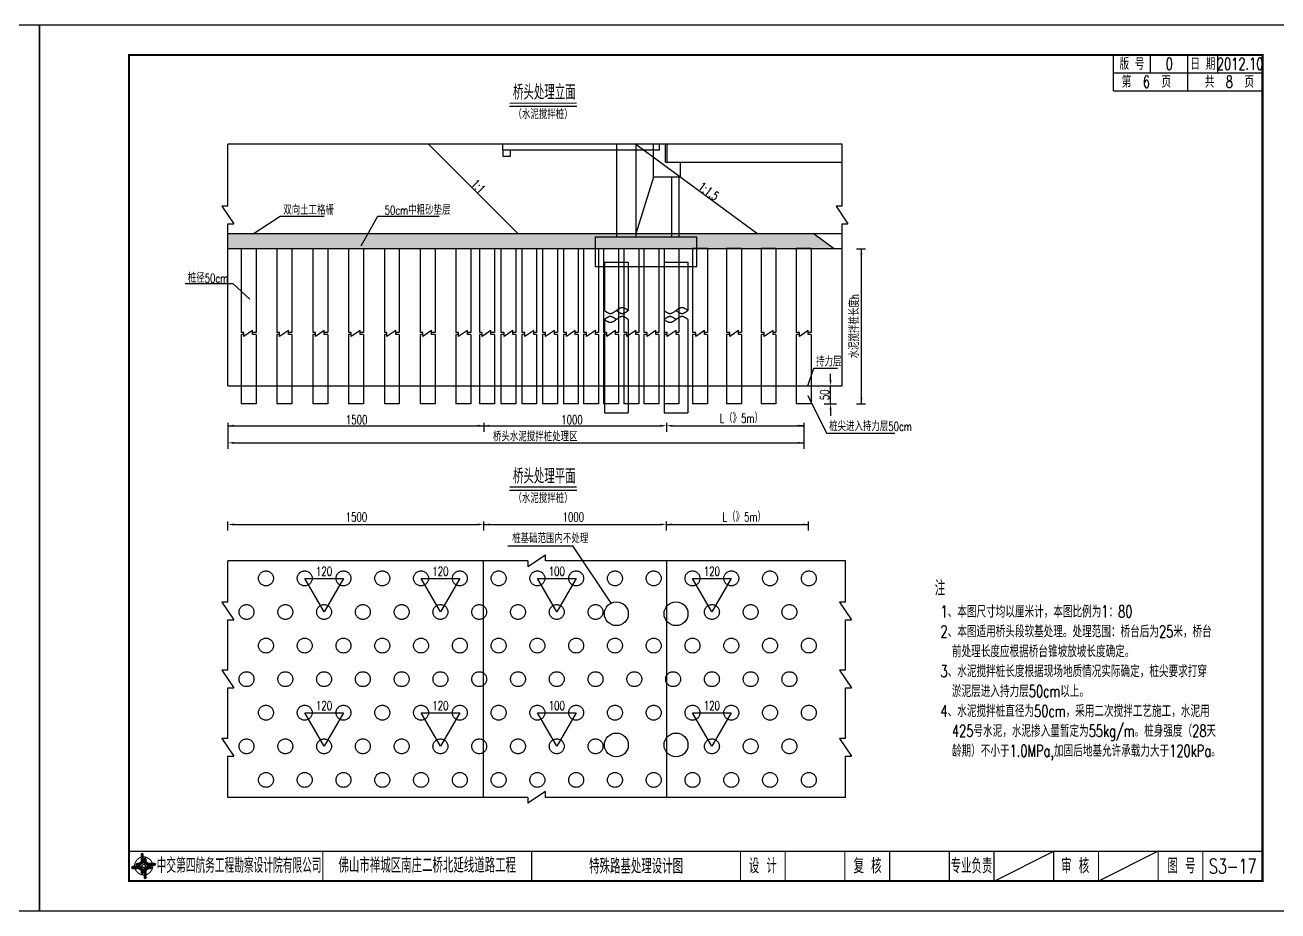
# Model space of a CAD drawing. Extents: x 216 to 3576, y 696 to 993.
# Drawn here: x 2311.2 to 2731.2, y 695.5 to 992.5 of the extents above; entities that cross this region are included whole.
import ezdxf
from ezdxf.enums import TextEntityAlignment as Align

# ---------------------------------------------------------------- set-up
doc = ezdxf.new("R2010")
doc.units = 0
doc.header["$LTSCALE"] = 5
doc.linetypes.add('DASHED', pattern=[19.05, 12.7, -6.35])
doc.layers.get('0').update_dxf_attribs({"linetype": 'CONTINUOUS'})
for name, color, linetype in [('图框', 7, 'CONTINUOUS'), ('尺寸', 4, 'CONTINUOUS'), ('尺寸标注', 4, 'CONTINUOUS'), ('文字字符', 7, 'CONTINUOUS'), ('结构', 7, 'CONTINUOUS'), ('页码', 3, 'CONTINUOUS')]:
    doc.layers.add(name, color=color, linetype=linetype)
doc.styles.get("Standard").update_dxf_attribs({"font": 'simplex1.shx', "width": 0.7, "bigfont": 'hztxt.shx'})

# ---------------------------------------------------------------- blocks, each defined once
blk = doc.blocks.new('tb')
at = {"lineweight": -3}
h = blk.add_hatch(color=256, dxfattribs=at)
h.paths.add_polyline_path([(-1.23, -0.13), (-3.78, -0.14), (-4.14, -0.41), (-1.4, -0.44), (-0.56, -1.24), (-0.54, -2.62), (-0.27, -2.2), (-0.26, -1.06)])
h.paths.add_polyline_path([(0.13, -1.08), (0.14, -3.86), (0.41, -4.26), (0.44, -1.24), (1.25, -0.43), (2.66, -0.43), (2.26, -0.16), (1.07, -0.15)])
h.paths.add_polyline_path([(1.08, 0.3), (3.62, 0.3), (4.02, 0.56), (1.25, 0.57), (0.43, 1.39), (0.43, 2.8), (0.16, 2.41), (0.15, 1.24)])
h.paths.add_polyline_path([(-0.28, 1.21), (-0.28, 3.99), (-0.56, 4.39), (-0.57, 1.41), (-1.38, 0.6), (-2.74, 0.56), (-2.33, 0.3), (-1.2, 0.29)])
for p, q in [((-0.56, 4.39), (-0.57, 1.41)), ((-1.38, 0.6), (-2.74, 0.56)), ((-0.57, 1.41), (-1.38, 0.6)), ((0.43, 2.8), (0.43, 1.39)), ((0.43, 1.39), (1.25, 0.57)), ((1.25, 0.57), (4.02, 0.56)), ((-4.14, -0.41), (-1.4, -0.44)), ((-1.4, -0.44), (-0.56, -1.24)), ((-0.56, -1.24), (-0.54, -2.62)), ((0.41, -4.26), (0.44, -1.24)), ((0.44, -1.24), (1.25, -0.43)), ((1.25, -0.43), (2.66, -0.43))]:
    blk.add_line(p, q, dxfattribs=at)
at = {"lineweight": -3, "flags": 128}
for points in [[(-0.9, 3.99), (-0.9, 1.58), (-1.53, 0.91), (-2.34, 0.91), (-2.74, 0.56), (-2.33, 0.3), (-1.2, 0.29), (-0.28, 1.21), (-0.28, 3.99), (-0.56, 4.39)], [(-0.04, 0.77), (0.68, 0.04), (-0.04, -0.69), (-0.77, 0.05)], [(3.62, 0.92), (1.43, 0.92), (0.77, 1.54), (0.77, 2.38), (0.43, 2.8), (0.16, 2.41), (0.15, 1.24), (1.08, 0.3), (3.62, 0.3), (4.02, 0.56)], [(-3.73, -0.76), (-1.54, -0.76), (-0.89, -1.39), (-0.89, -2.21), (-0.54, -2.62), (-0.27, -2.2), (-0.26, -1.06), (-1.23, -0.13), (-3.78, -0.14), (-4.14, -0.41)], [(0.75, -3.85), (0.75, -1.43), (1.4, -0.78), (2.26, -0.78), (2.66, -0.43), (2.26, -0.16), (1.07, -0.15), (0.13, -1.08), (0.14, -3.86), (0.41, -4.26)]]:
    blk.add_lwpolyline(points, close=True, dxfattribs=at)
at = {"lineweight": -3, "const_width": 0.35, "flags": 128}
for points in [[(-0.9, 3.02, 0.324167), (-3.16, -0.14)], [(2.88, 0.92, 0.324403), (-0.24, 3.15)], [(0.75, -2.86, 0.325418), (3.02, 0.26)], [(-2.98, -0.76, 0.322976), (0.14, -2.98)]]:
    blk.add_lwpolyline(points, format="xyb", dxfattribs=at)
blk = doc.blocks.new('series')
at = {"width": 0.75}
for tag, height, p in [('页码', 4, (-35, -19)), ('图名', 5, (-220, -282)), ('图号', 5, (-20, -282))]:
    blk.add_attdef(tag, text='', height=height, dxfattribs=at).set_placement(p, align=Align.MIDDLE_CENTER)
blk = doc.blocks.new('123')
at = {"color": 7}
blk.add_lwpolyline([(635.99, 695.53), (635.99, 992.53), (215.99, 992.53), (215.99, 695.53)], close=True, dxfattribs=at)

msp = doc.modelspace()

# ---------------------------------------------------------------- hatches: boundary and pattern name
h = msp.add_hatch()
h.set_pattern_fill('AR-SAND', color=256, style=0)
h.set_pattern_definition([(37.5, (-420, 297), (-0.06299336, 1.9268238), [0, -1.52, 0, -1.7, 0, -1.625]), (7.5, (-420, 297), (1.7697767, 2.822146), [0, -0.82, 0, -1.37, 0, -0.525]), (327.5, (-421.23, 297), (3.1141419, 0.00565905), [0, -0.5, 0, -1.8, 0, -2.35]), (317.5, (-421.23, 297), (3.0061266, 0.8776756), [0, -0.25, 0, -1.18, 0, -1.35])])
h.paths.add_polyline_path([(2502.38257, 921.55431), (2509.38257, 921.55431), (2509.38257, 922.55431), (2379.18273, 922.55431), (2379.18273, 917.55431), (2502.38257, 917.55431)])
h.paths.add_polyline_path([(2575.66829, 922.55431), (2530.38257, 922.55431), (2530.38257, 921.55431), (2536.38257, 921.55431), (2536.38257, 917.57173), (2539.95835, 917.57173), (2539.95835, 917.55431), (2546.31752, 917.55431), (2546.31752, 917.58863), (2551.31752, 917.58863), (2551.31752, 917.55431), (2557.89306, 917.55431), (2557.89306, 917.58863), (2562.89306, 917.58863), (2562.89306, 917.55431), (2569.71083, 917.55431), (2569.71083, 917.58863), (2574.71083, 917.58863), (2574.71083, 917.55431), (2582.48648, 917.55431)])
h.paths.add_polyline_path([(2536.38257, 921.55431), (2502.38257, 921.55431), (2502.38257, 917.55431), (2503.37049, 917.55431), (2534.95835, 917.55431), (2534.95835, 917.57173), (2536.38257, 917.57173)])
h.paths.add_polyline_path([(2515.88257, 922.55431), (2509.38257, 922.55431), (2509.38257, 921.55431), (2515.88257, 921.55431)])
h.paths.add_polyline_path([(2527.88257, 922.55431), (2515.88257, 922.55431), (2515.88257, 921.55431), (2527.88257, 921.55431)])
h.paths.add_polyline_path([(2530.38257, 922.55431), (2527.88257, 922.55431), (2527.88257, 921.55431), (2530.38257, 921.55431)])

# ---------------------------------------------------------------- linework, layer by layer
for p, q in [((2473.6116, 965.28999), (2496.08699, 965.28999)), ((2473.6116, 836.57438), (2496.08699, 836.57438))]:
    msp.add_line(p, q)
at = {"const_width": 0.4}
for points in [[(2473.6116, 966.36438), (2496.08699, 966.36438)], [(2473.6116, 837.64877), (2496.08699, 837.64877)]]:
    msp.add_lwpolyline(points, dxfattribs=at)
at = {"layer": '图框'}
for p, q in [((2675.99162, 970.52876), (2675.99162, 982.52876)), ((2688.49162, 976.52876), (2688.49162, 982.52876)), ((2700.99162, 976.52876), (2700.99162, 982.52876)), ((2710.99162, 976.52876), (2710.99162, 982.52876)), ((2675.99162, 976.52876), (2725.99162, 976.52876)), ((2700.99162, 970.52876), (2700.99162, 976.52876)), ((2675.99162, 970.52876), (2725.99162, 970.52876)), ((2635.99162, 705.52876), (2655.99162, 715.52876)), ((2690.99162, 715.52876), (2670.99162, 705.52876))]:
    msp.add_line(p, q, dxfattribs=at)
for points, const_width in [([(2725.99162, 982.52876), (2345.99162, 982.52876), (2345.99162, 705.52876), (2725.99162, 705.52876), (2725.99162, 982.52876)], 0.7), ([(2345.99162, 715.52876), (2725.99162, 715.52876)], 0.4), ([(2410.99162, 715.52876), (2410.99162, 705.52876)], 0.4), ([(2480.99162, 705.52876), (2480.99162, 715.52876)], 0.4), ([(2550.99162, 705.52876), (2550.99162, 715.52876)], 0.4), ([(2565.99162, 705.52876), (2565.99162, 715.52876)], 0.4), ([(2585.99162, 705.52876), (2585.99162, 715.52876)], 0.4), ([(2600.99162, 705.52876), (2600.99162, 715.52876)], 0.4), ([(2620.99162, 705.52876), (2620.99162, 715.52876)], 0.4), ([(2620.99162, 705.52876), (2620.99162, 715.52876)], 0.4), ([(2635.99162, 705.52876), (2635.99162, 715.52876)], 0.4), ([(2655.99162, 705.52876), (2655.99162, 715.52876)], 0.4), ([(2670.99162, 705.52876), (2670.99162, 715.52876)], 0.4), ([(2690.99162, 705.52876), (2690.99162, 715.52876)], 0.4), ([(2705.99162, 705.52876), (2705.99162, 715.52876)], 0.4)]:
    msp.add_lwpolyline(points, dxfattribs=dict(at, const_width=const_width))
at = {"layer": '尺寸', "color": 2, "linetype": 'ByBlock'}
for p, q in [((2379.18273, 931.8048), (2379.18273, 952.55431)), ((2585.03223, 931.8048), (2585.03223, 952.55431)), ((2377.18273, 931.8048), (2381.18273, 925.88168)), ((2379.18273, 931.8048), (2377.18273, 931.8048)), ((2583.03223, 931.8048), (2587.03223, 925.88168)), ((2585.03223, 931.8048), (2583.03223, 931.8048)), ((2379.18273, 871.55431), (2379.18273, 925.88168)), ((2379.18273, 925.88168), (2381.18273, 925.88168)), ((2585.03223, 871.55431), (2585.03223, 925.88168)), ((2585.03223, 925.88168), (2587.03223, 925.88168)), ((2573.55003, 871.55431), (2575.59594, 877.45808)), ((2575.59594, 877.45808), (2583.56222, 877.45808)), ((2573.5878, 868.37579), (2579.8492, 855.73162)), ((2579.8492, 855.73162), (2602.77058, 855.73162)), ((2473.03826, 817.95766), (2494.76141, 817.95766)), ((2507.62503, 798.76585), (2494.76141, 817.95766)), ((2404.91012, 807.01294), (2417.91012, 807.01294)), ((2411.41012, 795.75494), (2404.91012, 807.01294)), ((2417.91012, 807.01294), (2411.41012, 795.75494)), ((2443.91012, 807.01294), (2456.91012, 807.01294)), ((2450.41012, 795.75494), (2443.91012, 807.01294)), ((2456.91012, 807.01294), (2450.41012, 795.75494)), ((2482.91012, 807.01294), (2495.91012, 807.01294)), ((2489.41012, 795.75494), (2482.91012, 807.01294)), ((2495.91012, 807.01294), (2489.41012, 795.75494)), ((2534.91012, 807.01294), (2547.91012, 807.01294)), ((2541.41012, 795.75494), (2534.91012, 807.01294)), ((2547.91012, 807.01294), (2541.41012, 795.75494)), ((2404.91012, 761.98094), (2417.91012, 761.98094)), ((2411.41012, 750.72294), (2404.91012, 761.98094)), ((2417.91012, 761.98094), (2411.41012, 750.72294)), ((2443.91012, 761.98094), (2456.91012, 761.98094)), ((2450.41012, 750.72294), (2443.91012, 761.98094)), ((2456.91012, 761.98094), (2450.41012, 750.72294)), ((2482.91012, 761.98094), (2495.91012, 761.98094)), ((2489.41012, 750.72294), (2482.91012, 761.98094)), ((2495.91012, 761.98094), (2489.41012, 750.72294)), ((2534.91012, 761.98094), (2547.91012, 761.98094)), ((2541.41012, 750.72294), (2534.91012, 761.98094)), ((2547.91012, 761.98094), (2541.41012, 750.72294))]:
    msp.add_line(p, q, dxfattribs=at)
at = {"layer": '尺寸标注', "color": 2}
for p, q in [((2387.68013, 922.55431), (2396.63269, 928.43178)), ((2396.63269, 928.43178), (2411.46004, 928.43178)), ((2423.84895, 918.52286), (2429.43705, 928.43178)), ((2429.43705, 928.43178), (2449.93439, 928.43178)), ((2364.81017, 905.9281), (2380.77903, 905.9281)), ((2386.54595, 900.68026), (2380.77903, 905.9281)), ((2384.4874, 889.49546), (2383.62049, 889.49546)), ((2384.4874, 888.79428), (2383.62049, 888.79428)), ((2388.62049, 889.49546), (2387.44895, 889.49546)), ((2388.62049, 888.79428), (2387.44895, 888.79428)), ((2396.4874, 889.49546), (2395.62049, 889.49546)), ((2396.4874, 888.79428), (2395.62049, 888.79428)), ((2400.62049, 889.49546), (2399.44895, 889.49546)), ((2400.62049, 888.79428), (2399.44895, 888.79428)), ((2408.4874, 889.49546), (2407.62049, 889.49546)), ((2408.4874, 888.79428), (2407.62049, 888.79428)), ((2412.62049, 889.49546), (2411.44895, 889.49546)), ((2412.62049, 888.79428), (2411.44895, 888.79428)), ((2420.4874, 889.49546), (2419.62049, 889.49546)), ((2420.4874, 888.79428), (2419.62049, 888.79428)), ((2424.62049, 889.49546), (2423.44895, 889.49546)), ((2424.62049, 888.79428), (2423.44895, 888.79428)), ((2432.4874, 889.49546), (2431.62049, 889.49546)), ((2432.4874, 888.79428), (2431.62049, 888.79428)), ((2436.62049, 889.49546), (2435.44895, 889.49546)), ((2436.62049, 888.79428), (2435.44895, 888.79428)), ((2444.4874, 889.49546), (2443.62049, 889.49546)), ((2444.4874, 888.79428), (2443.62049, 888.79428)), ((2448.62049, 889.49546), (2447.44895, 889.49546)), ((2448.62049, 888.79428), (2447.44895, 888.79428)), ((2456.4874, 889.49546), (2455.62049, 889.49546)), ((2456.4874, 888.79428), (2455.62049, 888.79428)), ((2460.62049, 889.49546), (2459.44895, 889.49546)), ((2460.62049, 888.79428), (2459.44895, 888.79428)), ((2464.37595, 889.49546), (2463.50905, 889.49546)), ((2464.37595, 888.79428), (2463.50905, 888.79428)), ((2468.50905, 889.49546), (2467.33751, 889.49546)), ((2468.50905, 888.79428), (2467.33751, 888.79428)), ((2471.74002, 889.49546), (2470.69006, 889.49546)), ((2471.74002, 888.79428), (2470.69006, 888.79428)), ((2475.69006, 889.49546), (2474.70158, 889.49546)), ((2475.69006, 888.79428), (2474.70158, 888.79428)), ((2478.72057, 889.49546), (2477.67061, 889.49546)), ((2478.72057, 888.79428), (2477.67061, 888.79428)), ((2482.67061, 889.49546), (2481.68213, 889.49546)), ((2482.67061, 888.79428), (2481.68213, 888.79428)), ((2485.67046, 889.49546), (2484.62049, 889.49546)), ((2485.67046, 888.79428), (2484.62049, 888.79428)), ((2489.62049, 889.49546), (2488.63202, 889.49546)), ((2489.62049, 888.79428), (2488.63202, 888.79428)), ((2492.67046, 889.49546), (2491.62049, 889.49546)), ((2492.67046, 888.79428), (2491.62049, 888.79428)), ((2496.62049, 889.49546), (2495.63202, 889.49546)), ((2496.62049, 888.79428), (2495.63202, 888.79428)), ((2499.42046, 889.49546), (2498.37049, 889.49546)), ((2499.42046, 888.79428), (2498.37049, 888.79428)), ((2503.37049, 889.49546), (2502.38202, 889.49546)), ((2503.37049, 888.79428), (2502.38202, 888.79428)), ((2506.17046, 889.49546), (2505.12049, 889.49546)), ((2506.17046, 888.79428), (2505.12049, 888.79428)), ((2510.12049, 889.49546), (2509.13202, 889.49546)), ((2510.12049, 888.79428), (2509.13202, 888.79428)), ((2512.92046, 889.49546), (2511.87049, 889.49546)), ((2512.92046, 888.79428), (2511.87049, 888.79428)), ((2516.87049, 889.49546), (2515.88202, 889.49546)), ((2516.87049, 888.79428), (2515.88202, 888.79428)), ((2519.67046, 889.49546), (2518.62049, 889.49546)), ((2519.67046, 888.79428), (2518.62049, 888.79428)), ((2523.62049, 889.49546), (2522.63202, 889.49546)), ((2523.62049, 888.79428), (2522.63202, 888.79428)), ((2526.43253, 889.49546), (2525.37049, 889.49546)), ((2526.43253, 888.79428), (2525.37049, 888.79428)), ((2530.37049, 889.49546), (2529.39409, 889.49546)), ((2530.37049, 888.79428), (2529.39409, 888.79428)), ((2536.02039, 889.49546), (2534.95835, 889.49546)), ((2536.02039, 888.79428), (2534.95835, 888.79428)), ((2539.95835, 889.49546), (2538.98195, 889.49546)), ((2539.95835, 888.79428), (2538.98195, 888.79428)), ((2547.37956, 889.49546), (2546.31752, 889.49546)), ((2547.37956, 888.79428), (2546.31752, 888.79428)), ((2551.31752, 889.49546), (2550.34112, 889.49546)), ((2551.31752, 888.79428), (2550.34112, 888.79428)), ((2558.95511, 889.49546), (2557.89306, 889.49546)), ((2558.95511, 888.79428), (2557.89306, 888.79428)), ((2562.89306, 889.49546), (2561.91666, 889.49546)), ((2562.89306, 888.79428), (2561.91666, 888.79428)), ((2570.77287, 889.49546), (2569.71083, 889.49546)), ((2570.77287, 888.79428), (2569.71083, 888.79428)), ((2574.71083, 889.49546), (2573.73443, 889.49546)), ((2574.71083, 888.79428), (2573.73443, 888.79428))]:
    msp.add_line(p, q, dxfattribs=at)
at = {"layer": '尺寸标注', "linetype": 'ByBlock'}
for p, q in [((2589.85157, 917.55431), (2592.85157, 917.55431)), ((2591.53408, 865.55431), (2591.53408, 917.55431)), ((2581.19074, 873.55431), (2581.19074, 875.55431)), ((2579.02024, 871.55431), (2583.19074, 871.55431)), ((2581.19074, 865.55431), (2581.19074, 871.55431)), ((2579.02024, 865.55431), (2583.19074, 865.55431)), ((2589.85157, 865.55431), (2592.85157, 865.55431)), ((2581.19074, 863.55431), (2581.19074, 861.55431)), ((2379.18273, 859.19454), (2379.18273, 857.19454)), ((2379.18273, 859.19454), (2379.18273, 850.46609)), ((2379.18273, 858.19454), (2464.91523, 858.19454)), ((2464.91523, 859.19454), (2464.91523, 857.19454)), ((2464.91523, 859.19454), (2464.91523, 856.19454)), ((2464.91523, 858.19454), (2524.15273, 858.19454)), ((2526.15273, 859.19454), (2526.15273, 857.19454)), ((2526.15273, 859.19454), (2526.15273, 856.19454)), ((2528.15273, 858.19454), (2572.21083, 858.19454)), ((2572.21083, 858.19454), (2570.21083, 858.19454)), ((2572.21083, 859.19454), (2572.21083, 857.19454)), ((2572.21083, 859.19454), (2572.21083, 856.19454)), ((2572.21083, 859.19454), (2572.21083, 857.19454)), ((2572.21083, 859.19454), (2572.21083, 850.46609)), ((2381.18273, 852.46609), (2572.21083, 852.46609)), ((2379.18273, 823.09089), (2379.18273, 826.09089)), ((2379.18273, 823.09089), (2379.18273, 826.09089)), ((2381.18273, 825.09089), (2462.91523, 825.09089)), ((2464.91523, 823.09089), (2464.91523, 826.09089)), ((2464.91523, 823.09089), (2464.91523, 826.09089)), ((2464.91523, 825.09089), (2524.15273, 825.09089)), ((2526.15273, 823.09089), (2526.15273, 826.09089)), ((2526.15273, 823.09089), (2526.15273, 826.09089)), ((2526.15273, 825.09089), (2573.82038, 825.09089)), ((2573.82038, 823.09089), (2573.82038, 826.09089)), ((2573.82038, 823.09089), (2573.82038, 826.09089))]:
    msp.add_line(p, q, dxfattribs=at)
at = {"layer": '尺寸标注', "linetype": 'DASHED', "ltscale": 5}
for p, q in [((2464.76072, 812.86058), (2464.76072, 733.61731)), ((2526.15273, 812.86058), (2526.15273, 733.61731))]:
    msp.add_line(p, q, dxfattribs=at)
at = {"layer": '尺寸标注', "color": 2}
for points in [[(2387.44895, 888.79428), (2387.44895, 890.16948), (2384.4874, 888.16948), (2384.4874, 889.49546)], [(2399.44895, 888.79428), (2399.44895, 890.16948), (2396.4874, 888.16948), (2396.4874, 889.49546)], [(2411.44895, 888.79428), (2411.44895, 890.16948), (2408.4874, 888.16948), (2408.4874, 889.49546)], [(2423.44895, 888.79428), (2423.44895, 890.16948), (2420.4874, 888.16948), (2420.4874, 889.49546)], [(2435.44895, 888.79428), (2435.44895, 890.16948), (2432.4874, 888.16948), (2432.4874, 889.49546)], [(2447.44895, 888.79428), (2447.44895, 890.16948), (2444.4874, 888.16948), (2444.4874, 889.49546)], [(2459.44895, 888.79428), (2459.44895, 890.16948), (2456.4874, 888.16948), (2456.4874, 889.49546)], [(2467.33751, 888.79428), (2467.33751, 890.16948), (2464.37595, 888.16948), (2464.37595, 889.49546)], [(2474.70158, 888.79428), (2474.70158, 890.16948), (2471.74002, 888.16948), (2471.74002, 889.49546)], [(2481.68213, 888.79428), (2481.68213, 890.16948), (2478.72057, 888.16948), (2478.72057, 889.49546)], [(2488.63202, 888.79428), (2488.63202, 890.16948), (2485.67046, 888.16948), (2485.67046, 889.49546)], [(2495.63202, 888.79428), (2495.63202, 890.16948), (2492.67046, 888.16948), (2492.67046, 889.49546)], [(2502.38202, 888.79428), (2502.38202, 890.16948), (2499.42046, 888.16948), (2499.42046, 889.49546)], [(2509.13202, 888.79428), (2509.13202, 890.16948), (2506.17046, 888.16948), (2506.17046, 889.49546)], [(2515.88202, 888.79428), (2515.88202, 890.16948), (2512.92046, 888.16948), (2512.92046, 889.49546)], [(2522.63202, 888.79428), (2522.63202, 890.16948), (2519.67046, 888.16948), (2519.67046, 889.49546)], [(2529.39409, 888.79428), (2529.39409, 890.16948), (2526.43253, 888.16948), (2526.43253, 889.49546)], [(2538.98195, 888.79428), (2538.98195, 890.16948), (2536.02039, 888.16948), (2536.02039, 889.49546)], [(2550.34112, 888.79428), (2550.34112, 890.16948), (2547.37956, 888.16948), (2547.37956, 889.49546)], [(2561.91666, 888.79428), (2561.91666, 890.16948), (2558.95511, 888.16948), (2558.95511, 889.49546)], [(2573.73443, 888.79428), (2573.73443, 890.16948), (2570.77287, 888.16948), (2570.77287, 889.49546)]]:
    msp.add_lwpolyline(points, dxfattribs=at)
at = {"layer": '尺寸标注', "linetype": 'ByBlock'}
for centre in [(2509.38257, 795.17265), (2529.38257, 795.17265), (2509.38257, 751.17265), (2529.38257, 751.17265)]:
    msp.add_circle(centre, 4, dxfattribs=at)
at = {"layer": '尺寸标注'}
for points in [[(2591.20074, 915.55431), (2591.86741, 915.55431), (2591.53408, 917.55431)], [(2591.20074, 867.55431), (2591.86741, 867.55431), (2591.53408, 865.55431)]]:
    msp.add_solid(points, dxfattribs=at)
at = {"layer": '尺寸标注', "linetype": 'ByBlock'}
for points in [[(2580.8574, 873.55431), (2581.52407, 873.55431), (2581.19074, 871.55431)], [(2580.8574, 863.55431), (2581.52407, 863.55431), (2581.19074, 865.55431)], [(2381.18273, 858.52787), (2381.18273, 857.8612), (2379.18273, 858.19454)], [(2462.91523, 858.52787), (2462.91523, 857.8612), (2464.91523, 858.19454)], [(2466.91523, 858.52787), (2466.91523, 857.8612), (2464.91523, 858.19454)], [(2524.15273, 858.52787), (2524.15273, 857.8612), (2526.15273, 858.19454)], [(2528.15273, 858.52787), (2528.15273, 857.8612), (2526.15273, 858.19454)], [(2570.21083, 858.52787), (2570.21083, 857.8612), (2572.21083, 858.19454)], [(2570.21083, 858.52787), (2570.21083, 857.8612), (2572.21083, 858.19454)], [(2381.18273, 852.79942), (2381.18273, 852.13276), (2379.18273, 852.46609)], [(2570.21083, 852.79942), (2570.21083, 852.13276), (2572.21083, 852.46609)], [(2381.18273, 825.42422), (2381.18273, 824.75756), (2379.18273, 825.09089)], [(2462.91523, 825.42422), (2462.91523, 824.75756), (2464.91523, 825.09089)], [(2466.91523, 825.42422), (2466.91523, 824.75756), (2464.91523, 825.09089)], [(2524.15273, 825.42422), (2524.15273, 824.75756), (2526.15273, 825.09089)], [(2528.15273, 825.42422), (2528.15273, 824.75756), (2526.15273, 825.09089)], [(2571.82038, 825.42422), (2571.82038, 824.75756), (2573.82038, 825.09089)]]:
    msp.add_solid(points, dxfattribs=at)
at = {"layer": '结构', "linetype": 'DASHED', "ltscale": 5}
for p, q in [((2585.03223, 952.55431), (2379.18273, 952.55431)), ((2476.4527, 922.55431), (2446.4527, 952.55431)), ((2471.38257, 950.55431), (2471.38257, 952.55431)), ((2523.88257, 950.55431), (2471.38257, 950.55431)), ((2471.38257, 950.55431), (2471.38257, 948.55431)), ((2473.88257, 948.55431), (2473.88257, 950.55431)), ((2509.38257, 952.55431), (2509.38257, 921.55431)), ((2515.88257, 952.55431), (2515.88257, 921.55431)), ((2515.88257, 952.55431), (2556.79166, 922.55431)), ((2521.88257, 941.55431), (2521.88257, 952.55431)), ((2523.88257, 950.55431), (2523.88257, 952.55431)), ((2525.88257, 946.55431), (2525.88257, 952.55431)), ((2526.38257, 946.55431), (2526.38257, 952.55431)), ((2471.38257, 948.55431), (2473.88257, 948.55431)), ((2525.88257, 946.55431), (2585.03223, 946.55431)), ((2530.88257, 941.55431), (2530.88257, 946.55431)), ((2521.88257, 941.55431), (2515.88257, 922.55431)), ((2530.88257, 941.55431), (2521.88257, 941.55431)), ((2527.88257, 941.55431), (2527.88257, 921.55431)), ((2530.38257, 941.55431), (2530.38257, 921.55431)), ((2585.03223, 922.55431), (2379.18273, 922.55431)), ((2502.38257, 911.55431), (2502.38257, 921.55431)), ((2502.38257, 921.55431), (2536.38257, 921.55431)), ((2536.38257, 911.55431), (2536.38257, 921.55431)), ((2502.38257, 911.55431), (2536.38257, 911.55431)), ((2505.38257, 913.05431), (2505.38257, 896.83521)), ((2505.38257, 913.05431), (2513.38257, 913.05431)), ((2513.38257, 913.05431), (2513.38257, 896.83521)), ((2525.38257, 913.05431), (2533.38257, 913.05431)), ((2533.38257, 913.05431), (2533.38257, 896.83521)), ((2505.38257, 893.80167), (2505.38257, 862.55431)), ((2513.38257, 893.80167), (2513.38257, 862.55431)), ((2525.38257, 893.80167), (2525.38257, 862.55431)), ((2533.38257, 893.80167), (2533.38257, 862.55431)), ((2379.18273, 871.55431), (2585.03223, 871.55431)), ((2505.38257, 862.55431), (2513.38257, 862.55431)), ((2525.38257, 862.55431), (2533.38257, 862.55431))]:
    msp.add_line(p, q, dxfattribs=at)
at = {"layer": '结构', "color": 1, "linetype": 'ByBlock'}
for p, q in [((2575.66829, 922.55431), (2582.48648, 917.55431)), ((2525.38257, 913.05431), (2525.38257, 896.83521))]:
    msp.add_line(p, q, dxfattribs=at)
at = {"layer": '结构', "linetype": 'ByBlock'}
msp.add_line((2585.03223, 917.55431), (2379.18273, 917.55431), dxfattribs=at)
at = {"layer": '结构', "color": 1, "linetype": 'DASHED', "ltscale": 5}
for p, q in [((2383.62049, 917.55431), (2383.62049, 889.49546)), ((2388.62049, 917.55431), (2383.62049, 917.55431)), ((2388.62049, 917.55431), (2388.62049, 889.49546)), ((2395.62049, 917.55431), (2395.62049, 889.49546)), ((2400.62049, 917.55431), (2395.62049, 917.55431)), ((2400.62049, 917.55431), (2400.62049, 889.49546)), ((2407.62049, 917.55431), (2407.62049, 889.49546)), ((2412.62049, 917.55431), (2407.62049, 917.55431)), ((2412.62049, 917.55431), (2412.62049, 889.49546)), ((2419.62049, 917.55431), (2419.62049, 889.49546)), ((2424.62049, 917.55431), (2419.62049, 917.55431)), ((2424.62049, 917.55431), (2424.62049, 889.49546)), ((2431.62049, 917.55431), (2431.62049, 889.49546)), ((2436.62049, 917.55431), (2431.62049, 917.55431)), ((2436.62049, 917.55431), (2436.62049, 889.49546)), ((2443.62049, 917.55431), (2443.62049, 889.49546)), ((2448.62049, 917.55431), (2443.62049, 917.55431)), ((2448.62049, 917.55431), (2448.62049, 889.49546)), ((2455.62049, 917.55431), (2455.62049, 889.49546)), ((2460.62049, 917.55431), (2455.62049, 917.55431)), ((2460.62049, 917.55431), (2460.62049, 889.49546)), ((2468.50905, 917.55431), (2463.50905, 917.55431)), ((2463.50905, 917.55431), (2463.50905, 889.49546)), ((2468.50905, 917.55431), (2468.50905, 889.49546)), ((2475.69006, 917.55431), (2470.69006, 917.55431)), ((2470.69006, 917.55431), (2470.69006, 889.49546)), ((2475.69006, 917.55431), (2475.69006, 889.49546)), ((2477.67061, 917.55431), (2477.67061, 889.49546)), ((2482.67061, 917.55431), (2477.67061, 917.55431)), ((2482.67061, 917.55431), (2482.67061, 889.49546)), ((2484.62049, 917.55431), (2484.62049, 889.49546)), ((2489.62049, 917.55431), (2484.62049, 917.55431)), ((2489.62049, 917.55431), (2489.62049, 889.49546)), ((2491.62049, 917.55431), (2491.62049, 889.49546)), ((2496.62049, 917.55431), (2491.62049, 917.55431)), ((2496.62049, 917.55431), (2496.62049, 889.49546)), ((2498.37049, 917.55431), (2498.37049, 889.49546)), ((2503.37049, 917.55431), (2498.37049, 917.55431)), ((2503.37049, 917.55431), (2503.37049, 889.49546)), ((2505.12049, 917.55431), (2505.12049, 889.49546)), ((2510.12049, 917.55431), (2505.12049, 917.55431)), ((2510.12049, 917.55431), (2510.12049, 889.49546)), ((2511.87049, 917.55431), (2511.87049, 889.49546)), ((2516.87049, 917.55431), (2511.87049, 917.55431)), ((2516.87049, 917.55431), (2516.87049, 889.49546)), ((2518.62049, 917.55431), (2518.62049, 889.49546)), ((2523.62049, 917.55431), (2518.62049, 917.55431)), ((2523.62049, 917.55431), (2523.62049, 889.49546)), ((2525.37049, 917.55431), (2525.37049, 889.49546)), ((2530.37049, 917.55431), (2525.37049, 917.55431)), ((2530.37049, 917.55431), (2530.37049, 889.49546)), ((2534.95835, 917.58863), (2534.95835, 889.49546)), ((2539.95835, 917.57173), (2534.95835, 917.57173)), ((2539.95835, 917.58863), (2539.95835, 889.49546)), ((2551.31752, 917.58863), (2546.31752, 917.58863)), ((2546.31752, 917.58863), (2546.31752, 889.49546)), ((2551.31752, 917.58863), (2551.31752, 889.49546)), ((2562.89306, 917.58863), (2557.89306, 917.58863)), ((2557.89306, 917.58863), (2557.89306, 889.49546)), ((2562.89306, 917.58863), (2562.89306, 889.49546)), ((2574.71083, 917.58863), (2569.71083, 917.58863)), ((2569.71083, 917.58863), (2569.71083, 889.49546)), ((2574.71083, 917.58863), (2574.71083, 889.49546)), ((2383.62049, 888.79428), (2383.62049, 865.55431)), ((2388.62049, 888.79428), (2388.62049, 865.55431)), ((2395.62049, 888.79428), (2395.62049, 865.55431)), ((2400.62049, 888.79428), (2400.62049, 865.55431)), ((2407.62049, 888.79428), (2407.62049, 865.55431)), ((2412.62049, 888.79428), (2412.62049, 865.55431)), ((2419.62049, 888.79428), (2419.62049, 865.55431)), ((2424.62049, 888.79428), (2424.62049, 865.55431)), ((2431.62049, 888.79428), (2431.62049, 865.55431)), ((2436.62049, 888.79428), (2436.62049, 865.55431)), ((2443.62049, 888.79428), (2443.62049, 865.55431)), ((2448.62049, 888.79428), (2448.62049, 865.55431)), ((2455.62049, 888.79428), (2455.62049, 865.55431)), ((2460.62049, 888.79428), (2460.62049, 865.55431)), ((2463.50905, 888.79428), (2463.50905, 865.55431)), ((2468.50905, 888.79428), (2468.50905, 865.55431)), ((2470.69006, 888.79428), (2470.69006, 865.55431)), ((2475.69006, 888.79428), (2475.69006, 865.55431)), ((2477.67061, 888.79428), (2477.67061, 865.55431)), ((2482.67061, 888.79428), (2482.67061, 865.55431)), ((2484.62049, 888.79428), (2484.62049, 865.55431)), ((2489.62049, 888.79428), (2489.62049, 865.55431)), ((2491.62049, 888.79428), (2491.62049, 865.55431)), ((2496.62049, 888.79428), (2496.62049, 865.55431)), ((2498.37049, 888.79428), (2498.37049, 865.55431)), ((2503.37049, 888.79428), (2503.37049, 865.55431)), ((2505.12049, 888.79428), (2505.12049, 865.55431)), ((2510.12049, 888.79428), (2510.12049, 865.55431)), ((2511.87049, 888.79428), (2511.87049, 865.55431)), ((2516.87049, 888.79428), (2516.87049, 865.55431)), ((2518.62049, 888.79428), (2518.62049, 865.55431)), ((2523.62049, 888.79428), (2523.62049, 865.55431)), ((2525.37049, 888.79428), (2525.37049, 865.55431)), ((2530.37049, 888.79428), (2530.37049, 865.55431)), ((2534.95835, 888.79428), (2534.95835, 865.58863)), ((2539.95835, 888.79428), (2539.95835, 865.58863)), ((2546.31752, 888.79428), (2546.31752, 865.58863)), ((2551.31752, 888.79428), (2551.31752, 865.58863)), ((2557.89306, 888.79428), (2557.89306, 865.58863)), ((2562.89306, 888.79428), (2562.89306, 865.58863)), ((2569.71083, 888.79428), (2569.71083, 865.58863)), ((2574.71083, 888.79428), (2574.71083, 865.58863)), ((2388.62049, 865.55431), (2383.62049, 865.55431)), ((2400.62049, 865.55431), (2395.62049, 865.55431)), ((2412.62049, 865.55431), (2407.62049, 865.55431)), ((2424.62049, 865.55431), (2419.62049, 865.55431)), ((2436.62049, 865.55431), (2431.62049, 865.55431)), ((2448.62049, 865.55431), (2443.62049, 865.55431)), ((2460.62049, 865.55431), (2455.62049, 865.55431)), ((2468.50905, 865.55431), (2463.50905, 865.55431)), ((2475.69006, 865.55431), (2470.69006, 865.55431)), ((2482.67061, 865.55431), (2477.67061, 865.55431)), ((2489.62049, 865.55431), (2484.62049, 865.55431)), ((2496.62049, 865.55431), (2491.62049, 865.55431)), ((2503.37049, 865.55431), (2498.37049, 865.55431)), ((2510.12049, 865.55431), (2505.12049, 865.55431)), ((2516.87049, 865.55431), (2511.87049, 865.55431)), ((2523.62049, 865.55431), (2518.62049, 865.55431)), ((2530.37049, 865.55431), (2525.37049, 865.55431)), ((2539.95835, 865.58863), (2534.95835, 865.58863)), ((2551.31752, 865.58863), (2546.31752, 865.58863)), ((2562.89306, 865.58863), (2557.89306, 865.58863)), ((2574.71083, 865.58863), (2569.71083, 865.58863))]:
    msp.add_line(p, q, dxfattribs=at)
at = {"layer": '结构', "linetype": 'DASHED', "ltscale": 5}
for centre in [(2391.91012, 807.01294), (2404.91012, 807.01294), (2417.91012, 807.01294), (2430.91012, 807.01294), (2443.91012, 807.01294), (2456.91012, 807.01294), (2469.91012, 807.01294), (2482.91012, 807.01294), (2495.91012, 807.01294), (2508.91012, 807.01294), (2521.91012, 807.01294), (2534.91012, 807.01294), (2547.91012, 807.01294), (2560.91012, 807.01294), (2573.91012, 807.01294), (2385.41012, 795.75494), (2398.41012, 795.75494), (2411.41012, 795.75494), (2424.41012, 795.75494), (2437.41012, 795.75494), (2450.41012, 795.75494), (2463.41012, 795.75494), (2476.41012, 795.75494), (2489.41012, 795.75494), (2502.41012, 795.75494), (2541.41012, 795.75494), (2554.41012, 795.75494), (2567.41012, 795.75494), (2391.91012, 784.49694), (2404.91012, 784.49694), (2417.91012, 784.49694), (2430.91012, 784.49694), (2443.91012, 784.49694), (2456.91012, 784.49694), (2469.91012, 784.49694), (2482.91012, 784.49694), (2495.91012, 784.49694), (2508.91012, 784.49694), (2521.91012, 784.49694), (2534.91012, 784.49694), (2547.91012, 784.49694), (2560.91012, 784.49694), (2573.91012, 784.49694), (2385.41012, 773.23894), (2398.41012, 773.23894), (2411.41012, 773.23894), (2424.41012, 773.23894), (2437.41012, 773.23894), (2450.41012, 773.23894), (2463.41012, 773.23894), (2476.41012, 773.23894), (2489.41012, 773.23894), (2502.41012, 773.23894), (2515.41012, 773.23894), (2528.41012, 773.23894), (2541.41012, 773.23894), (2554.41012, 773.23894), (2567.41012, 773.23894), (2391.91012, 761.98094), (2404.91012, 761.98094), (2417.91012, 761.98094), (2430.91012, 761.98094), (2443.91012, 761.98094), (2456.91012, 761.98094), (2469.91012, 761.98094), (2482.91012, 761.98094), (2495.91012, 761.98094), (2508.91012, 761.98094), (2521.91012, 761.98094), (2534.91012, 761.98094), (2547.91012, 761.98094), (2560.91012, 761.98094), (2573.91012, 761.98094), (2385.41012, 750.72294), (2398.41012, 750.72294), (2411.41012, 750.72294), (2424.41012, 750.72294), (2437.41012, 750.72294), (2450.41012, 750.72294), (2463.41012, 750.72294), (2476.41012, 750.72294), (2489.41012, 750.72294), (2502.41012, 750.72294), (2541.41012, 750.72294), (2554.41012, 750.72294), (2567.41012, 750.72294), (2391.91012, 739.46494), (2404.91012, 739.46494), (2417.91012, 739.46494), (2430.91012, 739.46494), (2443.91012, 739.46494), (2456.91012, 739.46494), (2469.91012, 739.46494), (2482.91012, 739.46494), (2495.91012, 739.46494), (2508.91012, 739.46494), (2521.91012, 739.46494), (2534.91012, 739.46494), (2547.91012, 739.46494), (2560.91012, 739.46494), (2573.91012, 739.46494)]:
    msp.add_circle(centre, 2.5, dxfattribs=at)
for points in [[(2505.38257, 896.83521), (2507.38257, 895.83521), (2509.38257, 896.83521), (2511.38257, 897.83521), (2513.38257, 896.83521)], [(2513.38257, 893.80167), (2511.38257, 894.80167), (2509.38257, 893.80167), (2507.38257, 892.80167), (2505.38257, 893.80167)], [(2509.38257, 893.80167), (2507.38257, 894.80167), (2505.38257, 893.80167)], [(2509.38257, 896.83521), (2511.38257, 895.83521), (2513.38257, 896.83521)], [(2525.38257, 896.83521), (2527.38257, 895.83521), (2529.38257, 896.83521), (2531.38257, 897.83521), (2533.38257, 896.83521)], [(2533.38257, 893.80167), (2531.38257, 894.80167), (2529.38257, 893.80167), (2527.38257, 892.80167), (2525.38257, 893.80167)], [(2529.38257, 893.80167), (2527.38257, 894.80167), (2525.38257, 893.80167)], [(2529.38257, 896.83521), (2531.38257, 895.83521), (2533.38257, 896.83521)]]:
    msp.add_spline(points, degree=3, dxfattribs=at)
at = {"layer": '页码', "color": 3}
for p, q in [((2485.64428, 814.86058), (2479.72117, 810.86058)), ((2485.64428, 812.86058), (2485.64428, 814.86058)), ((2379.18273, 799.00429), (2379.18273, 812.86058)), ((2479.72117, 812.86058), (2379.18273, 812.86058)), ((2479.72117, 812.86058), (2479.72117, 810.86058)), ((2586.18273, 812.86058), (2485.64428, 812.86058)), ((2586.18273, 799.00429), (2586.18273, 812.86058)), ((2377.18273, 799.00429), (2381.18273, 793.08118)), ((2379.18273, 799.00429), (2377.18273, 799.00429)), ((2584.18273, 799.00429), (2588.18273, 793.08118)), ((2586.18273, 799.00429), (2584.18273, 799.00429)), ((2379.18273, 793.08118), (2381.18273, 793.08118)), ((2379.18273, 776.2005), (2379.18273, 793.08118)), ((2586.18273, 793.08118), (2588.18273, 793.08118)), ((2586.18273, 776.2005), (2586.18273, 793.08118)), ((2377.18273, 776.2005), (2381.18273, 770.27739)), ((2379.18273, 776.2005), (2377.18273, 776.2005)), ((2584.18273, 776.2005), (2588.18273, 770.27739)), ((2586.18273, 776.2005), (2584.18273, 776.2005)), ((2379.18273, 770.27739), (2381.18273, 770.27739)), ((2379.18273, 753.39671), (2379.18273, 770.27739)), ((2586.18273, 770.27739), (2588.18273, 770.27739)), ((2586.18273, 753.39671), (2586.18273, 770.27739)), ((2377.18273, 753.39671), (2381.18273, 747.47359)), ((2379.18273, 753.39671), (2377.18273, 753.39671)), ((2584.18273, 753.39671), (2588.18273, 747.47359)), ((2586.18273, 753.39671), (2584.18273, 753.39671)), ((2379.18273, 733.61731), (2379.18273, 747.47359)), ((2379.18273, 747.47359), (2381.18273, 747.47359)), ((2586.18273, 733.61731), (2586.18273, 747.47359)), ((2586.18273, 747.47359), (2588.18273, 747.47359)), ((2485.64428, 735.61731), (2479.72117, 731.61731)), ((2485.64428, 733.61731), (2485.64428, 735.61731)), ((2479.72117, 733.61731), (2379.18273, 733.61731)), ((2479.72117, 733.61731), (2479.72117, 731.61731)), ((2586.18273, 733.61731), (2485.64428, 733.61731))]:
    msp.add_line(p, q, dxfattribs=at)

# ---------------------------------------------------------------- block references
at = {"layer": '图框'}
ref = msp.add_blockref('series', (2735.99162, 992.52876), dxfattribs=at)
ref.add_attrib('页码', '第  6  页     共  8  页', dxfattribs={"layer": '0', "height": 4, "width": 0.7}).set_placement((2700.99162, 973.52876), align=Align.MIDDLE_CENTER)
ref.add_attrib('图名', '特殊路基处理设计图', dxfattribs={"layer": '0', "height": 5, "width": 0.7}).set_placement((2515.99162, 710.52876), align=Align.MIDDLE_CENTER)
ref.add_attrib('图号', 'S3-17', dxfattribs={"layer": '0', "height": 5, "width": 0.7}).set_placement((2715.99162, 710.52876), align=Align.MIDDLE_CENTER)
at = {"layer": '图框', "lineweight": -3}
msp.add_blockref('tb', (2350.98735, 710.5341), dxfattribs=at)
at = {"layer": '尺寸标注'}
for p in [(1680, 0), (2100, 0)]:
    msp.add_blockref('123', p, dxfattribs=at)

# ---------------------------------------------------------------- texts
at = {"color": 7, "width": 0.7}
for s, p in [('桥头处理立面', (2474.73236, 967.51933)), ('桥头处理平面', (2474.73236, 838.80373))]:
    msp.add_text(s, height=5, dxfattribs=at).set_placement(p)
at = {"layer": '图框'}
for s, height, width, p in [('版 号', 4, 0.7, (2682.24162, 979.52876)), ('0', 4, 0.7, (2694.74162, 979.52876)), ('日 期', 4, 0.7, (2705.99162, 979.52876)), ('2012.10', 4, 0.7, (2718.49162, 979.52876)), ('中交第四航务工程勘察设计院有限公司', 5, 0.65, (2382.92246, 710.7772)), ('佛山市禅城区南庄二桥北延线道路工程', 5, 0.7, (2445.99162, 710.84346)), ('设 计', 5, 0.7, (2558.49238, 710.62335)), ('复 核', 5, 0.7, (2593.5872, 710.62335)), ('专业负责', 5, 0.7, (2628.43795, 710.62335)), ('审 核', 5, 0.7, (2663.21175, 710.62335)), ('图 号', 5, 0.7, (2698.83092, 710.62335))]:
    msp.add_text(s, height=height, dxfattribs=dict(at, width=width)).set_placement(p, align=Align.MIDDLE_CENTER)
at = {"layer": '尺寸标注', "color": 7, "width": 0.7}
for s, p in [('L（》5m）', (2543.99514, 859.19454)), ('1500', (2418.64774, 826.09089)), ('1000', (2491.36613, 826.09089)), ('L（》5m）', (2544.98489, 826.09089))]:
    msp.add_text(s, height=3, dxfattribs=at).set_placement(p)
at = {"layer": '尺寸标注', "color": 7, "linetype": 'ByBlock', "char_height": 3, "attachment_point": 5, "rotation": 90}
for s, insert in [('水泥搅拌桩长度h', (2589.20885, 891.55431)), ('\\A1;50', (2579.19074, 868.55431))]:
    msp.add_mtext(s, dxfattribs=dict(at, insert=insert))
at = {"layer": '尺寸标注', "color": 7, "linetype": 'ByBlock', "char_height": 3, "attachment_point": 5}
for s, insert in [('1500', (2422.33368, 860.19454)), ('\\A1;1000', (2494.51312, 860.19454))]:
    msp.add_mtext(s, dxfattribs=dict(at, insert=insert))
at = {"layer": '文字字符', "linetype": 'ByBlock', "width": 0.7}
for p in [(2484.80994, 964.03075), (2484.80994, 835.31514)]:
    msp.add_text('（水泥搅拌桩）', height=3, dxfattribs=at).set_placement(p, align=Align.TOP_CENTER)
for s, rotation, p in [('1:1', 315, (2460.50609, 939.03252)), ('1:1.5', 323.7461623, (2536.54373, 937.73969))]:
    msp.add_text(s, height=3, rotation=rotation, dxfattribs=at).set_placement(p)
at = {"layer": '文字字符', "width": 0.7}
for s, p in [('双向土工格栅', (2397.71331, 928.96897)), ('50cm中粗砂垫层', (2431.69353, 928.96897)), ('桩径50cm', (2365.70995, 906.15327)), ('持力层', (2576.34814, 878.15349)), ('桩尖进入持力层50cm', (2580.70669, 856.45554)), ('桩基础范围内不处理', (2474.47469, 818.8713))]:
    msp.add_text(s, height=3, dxfattribs=at).set_placement(p)
at = {"layer": '文字字符', "linetype": 'ByBlock', "width": 0.7}
for s, p in [('120', (2411.41012, 807.01294)), ('120', (2450.41012, 807.01294)), ('100', (2489.41012, 807.01294)), ('120', (2541.41012, 807.01294)), ('120', (2411.41012, 761.98094)), ('120', (2450.41012, 761.98094)), ('100', (2489.41012, 761.98094)), ('120', (2541.41012, 761.98094))]:
    msp.add_text(s, height=3, dxfattribs=at).set_placement(p, align=Align.BOTTOM_CENTER)
at = {"layer": '文字字符', "insert": (2482.20242, 854.46609), "char_height": 3, "attachment_point": 5}
msp.add_mtext('\\A1;桥头水泥搅拌桩处理区', dxfattribs=at)
at = {"layer": '文字字符', "linetype": 'Continuous', "insert": (2616.1254, 806.23281), "char_height": 4, "width": 125.3587685, "attachment_point": 1}
msp.add_mtext('{\\H1.25x;\\C7;注\\C256;\\P} 1、本图尺寸均以厘米计，本图比例为1：80\\P 2、本图适用桥头段软基处理。处理范围：桥台后为25米，桥台\\P   前处理长度应根据桥台锥坡放坡长度确定。\\P 3、水泥搅拌桩长度根据现场地质情况实际确定，桩尖要求打穿\\P   淤泥层进入持力层50cm以上。\\P 4、水泥搅拌桩直径为50cm，采用二次搅拌工艺施工，水泥用\\P   425号水泥，水泥掺入量暂定为55kg/m。桩身强度（28天\\P   龄期）不小于1.0MPa,加固后地基允许承载力大于120kPa。\\P  ', dxfattribs=at)

doc.saveas('drawing.dxf')
